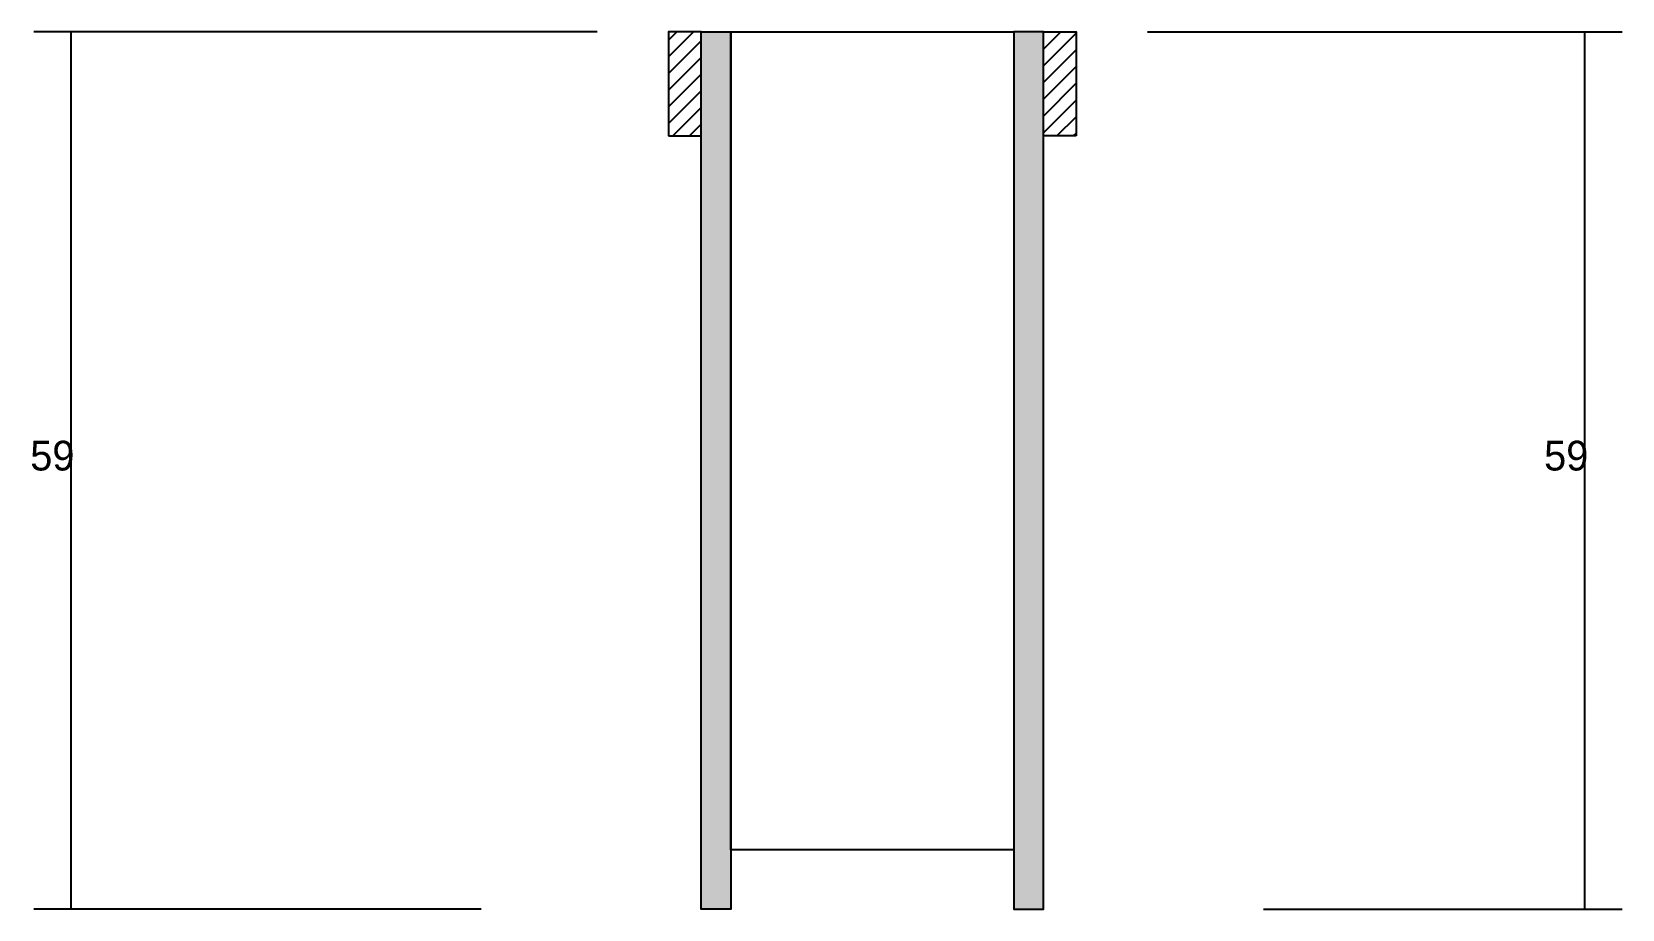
# Model space of a CAD drawing. Header units: metres. Extents: x 1994 to 5639, y 5783 to 7154.
# Drawn here: x 3762 to 3975.8, y 5782.7 to 5900.7 of the extents above; entities that cross this region are included whole.
import ezdxf

# ---------------------------------------------------------------- set-up
doc = ezdxf.new("R2010")
doc.units = ezdxf.units.M
for name, color, linetype in [('CONCRETO', 251, 'Continuous'), ('COTA', 241, 'Continuous'), ('Hachura', 253, 'Continuous'), ('Madeira', 126, 'Continuous'), ('Painéis', 200, 'Continuous')]:
    doc.layers.add(name, color=color, linetype=linetype)

msp = doc.modelspace()

# ---------------------------------------------------------------- hatches: boundary and pattern name
at = {"layer": 'Hachura'}
h = msp.add_hatch(dxfattribs=at)
h.set_pattern_fill('ANSI31', scale=0.5)
h.paths.add_polyline_path([(3847.6, 5886.7), (3852, 5886.7), (3852, 5886.7), (3852, 5900.7), (3852, 5900.7), (3847.6, 5900.7), (3847.6, 5900.7), (3847.6, 5886.7)])
h = msp.add_hatch(color=8, dxfattribs=at)
h.dxf.hatch_style = 1
h.paths.add_polyline_path([(3856, 5900.7), (3852, 5900.7), (3852, 5900.7), (3852, 5782.7), (3852, 5782.7), (3856, 5782.7), (3856, 5782.7), (3856, 5900.7)])
h = msp.add_hatch(color=8, dxfattribs=at)
h.dxf.hatch_style = 1
h.paths.add_polyline_path([(3898, 5900.7), (3894, 5900.7), (3894, 5900.7), (3894, 5782.7), (3894, 5782.7), (3898, 5782.7), (3898, 5782.7), (3898, 5900.7)])
h = msp.add_hatch(dxfattribs=at)
h.set_pattern_fill('ANSI31', scale=0.5)
h.paths.add_polyline_path([(3902.4, 5886.7), (3898, 5886.7), (3898, 5886.7), (3898, 5900.7), (3898, 5900.7), (3902.4, 5900.7), (3902.4, 5900.7), (3902.4, 5886.7)])

# ---------------------------------------------------------------- linework, layer by layer
at = {"layer": 'CONCRETO'}
msp.add_lwpolyline([(3856, 5900.7), (3856, 5900.7), (3894, 5900.7), (3894, 5872.7), (3894, 5872.7), (3894, 5790.7), (3856, 5790.7), (3856, 5900.7)], close=True, dxfattribs=at)
at = {"layer": 'COTA'}
for p, q in [((3838, 5900.7), (3762.3, 5900.7)), ((3767.3, 5782.7), (3767.3, 5900.7)), ((3912, 5900.7), (3975.8, 5900.7)), ((3970.8, 5782.7), (3970.8, 5900.7)), ((3822.4, 5782.7), (3762.3, 5782.7)), ((3927.6, 5782.7), (3975.8, 5782.7))]:
    msp.add_line(p, q, dxfattribs=at)
at = {"layer": 'Madeira'}
for points in [[(3847.6, 5886.7), (3852, 5886.7), (3852, 5900.7), (3847.6, 5900.7)], [(3902.4, 5886.7), (3898, 5886.7), (3898, 5900.7), (3902.4, 5900.7)]]:
    msp.add_lwpolyline(points, close=True, dxfattribs=at)
at = {"layer": 'Painéis'}
for points in [[(3852, 5900.7), (3856, 5900.7), (3856, 5782.7), (3852, 5782.7)], [(3898, 5900.7), (3894, 5900.7), (3894, 5782.7), (3898, 5782.7)]]:
    msp.add_lwpolyline(points, close=True, dxfattribs=at)

# ---------------------------------------------------------------- texts
at = {"layer": 'COTA'}
for p in [(3761.8, 5841.7), (3965.3, 5841.7)]:
    msp.add_text('59', height=4, dxfattribs=at).set_placement(p)

doc.saveas('drawing.dxf')
